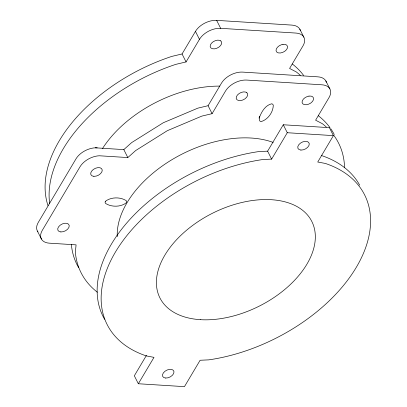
<?xml version="1.0" encoding="UTF-8"?>
<svg xmlns="http://www.w3.org/2000/svg" width="407" height="407" viewBox="0 0 407 407"><rect width="100%" height="100%" fill="white"/><g stroke="black" fill="none" stroke-linecap="round" stroke-linejoin="round"><path stroke-width="0.61" d="M259.02 118.106L259.62 116.473M47.99 205.637A144.144 88.151 -26.7 0 1 171.835 56.395L182.061 53.968L195.457 31.39A16.891 10.328 -26.7 0 1 216.646 20.365L291.936 25.102A16.891 10.328 -26.7 0 1 300.371 30.469M49.69 203.678A144.144 88.151 -26.7 0 1 175.839 64.357L186.065 61.93L199.461 39.352A16.891 10.328 -26.7 0 1 220.65 28.322L295.94 33.064A16.891 10.328 -26.7 0 1 302.986 45.869L289.591 68.442L296.301 71.937A144.144 88.151 -26.7 0 1 300.3 75.305M37.912 231.848A16.891 10.328 -26.7 0 1 38.289 222.4L75.997 158.852A16.891 10.328 -26.7 0 1 95.279 147.812L123.82 149.608L131.68 142.577L163.319 122.726L197.858 108.14L208.084 105.708L221.479 83.135A16.891 10.328 -26.7 0 1 242.669 72.105L317.959 76.842A16.891 10.328 -26.7 0 1 326.394 82.209M97.359 292.211A144.144 88.151 -26.7 0 1 75.351 252.218L76.084 244.851L49.339 243.167A16.891 10.328 -26.7 0 1 42.287 230.362L80.001 166.814A16.891 10.328 -26.7 0 1 99.283 155.769L127.823 157.565L135.684 150.539L167.323 130.688L201.862 116.097L212.088 113.67L225.483 91.092A16.891 10.328 -26.7 0 1 246.673 80.067L321.962 84.804A16.891 10.328 -26.7 0 1 329.009 97.609L315.613 120.187L322.324 123.682A144.144 88.151 -26.7 0 1 326.322 127.045M146.474 355.321L134.33 375.788L138.334 383.745L184.447 386.65L200.112 360.256L208.766 359.864A144.144 88.151 -26.7 0 0 356.329 267.272A144.144 88.151 -26.7 0 0 325.32 163.436L317.735 162.022L333.399 135.628L329.395 127.666L283.277 124.766L267.618 151.16L258.964 151.552A144.144 88.151 -26.7 0 0 130.494 218.763A144.144 88.151 -26.7 0 0 104.624 319.342M138.334 383.745L153.994 357.356L146.408 355.942A144.144 88.151 -26.7 0 1 115.4 252.106A144.144 88.151 -26.7 0 1 262.968 159.508L271.622 159.117L287.281 132.723L283.277 124.766M95.279 147.812L97.181 147.822M287.281 132.723L333.399 135.628M299.847 29.223L303.851 37.179M325.87 80.962L329.874 88.924M216.646 20.365L220.65 28.322M267.618 151.16L271.622 159.117M195.457 31.39L199.461 39.352M182.061 53.968L186.065 61.93M208.084 105.708L212.088 113.67M123.82 149.608L127.823 157.565M37.424 231.09L41.428 239.046M321.316 155.474A144.144 88.151 -26.7 0 1 359.707 185.19M117.262 236.615A99.099 60.602 -26.7 0 1 171.683 159.844A99.099 60.602 -26.7 0 1 273.183 142.419M333.633 135.114A144.144 88.151 -26.7 0 1 344.546 167.287M78.602 267.597A144.144 88.151 -26.7 0 1 71.347 244.261M318.32 115.72A144.144 88.151 -26.7 0 1 330.001 127.661M330.733 128.688A144.144 88.151 -26.7 0 1 334.264 134.539M102.549 148.474A99.099 60.602 -26.7 0 1 219.816 86.111M292.297 63.98A144.144 88.151 -26.7 0 1 303.607 75.412M259.646 116.89L259.432 120.258L260.042 121.215L261.08 121.596C267.852 119.719 273.275 112.113 273.285 105.138L272.68 104.177L271.642 103.795C265.557 105.184 261.732 111.421 259.646 116.89M105.327 201.368L105.072 202.416L105.561 203.444C111.503 207.255 120.874 207.204 126.414 202.696L126.663 201.643L126.18 200.62C120.223 196.81 110.913 196.927 105.327 201.368M282.972 44.348L281.466 44.709A6.191 3.79 -26.7 0 0 276.714 52.045A6.191 3.79 -26.7 0 0 286.452 49.735A6.191 3.79 -26.7 0 0 282.972 44.348M308.994 96.093L307.488 96.449A6.191 3.79 -26.7 0 0 302.737 103.79A6.191 3.79 -26.7 0 0 312.479 101.475A6.191 3.79 -26.7 0 0 308.994 96.093M220.762 40.888L219.77 40.374A6.191 3.79 -26.7 0 0 210.378 44.948A6.191 3.79 -26.7 0 0 216.773 48.275A6.191 3.79 -26.7 0 0 220.762 40.888M246.784 92.628L245.792 92.114A6.191 3.79 -26.7 0 0 236.401 96.688A6.191 3.79 -26.7 0 0 242.796 100.015A6.191 3.79 -26.7 0 0 246.784 92.628M200.28 319.663A85.022 51.994 -26.7 0 0 315.196 233.572A85.022 51.994 -26.7 0 0 192.124 225.829A85.022 51.994 -26.7 0 0 200.28 319.663M93.869 176.338A6.191 3.79 -26.7 0 0 102.243 170.065A6.191 3.79 -26.7 0 0 93.279 169.5A6.191 3.79 -26.7 0 0 93.869 176.338M60.877 231.944A6.191 3.79 -26.7 0 0 69.246 225.671A6.191 3.79 -26.7 0 0 60.282 225.107A6.191 3.79 -26.7 0 0 60.877 231.944M165.634 378.047A6.191 3.79 -26.7 0 0 174.003 371.779A6.191 3.79 -26.7 0 0 165.038 371.215A6.191 3.79 -26.7 0 0 165.634 378.047M300.915 150.066A6.191 3.79 -26.7 0 0 309.284 143.793A6.191 3.79 -26.7 0 0 300.32 143.228A6.191 3.79 -26.7 0 0 300.915 150.066"/></g></svg>
